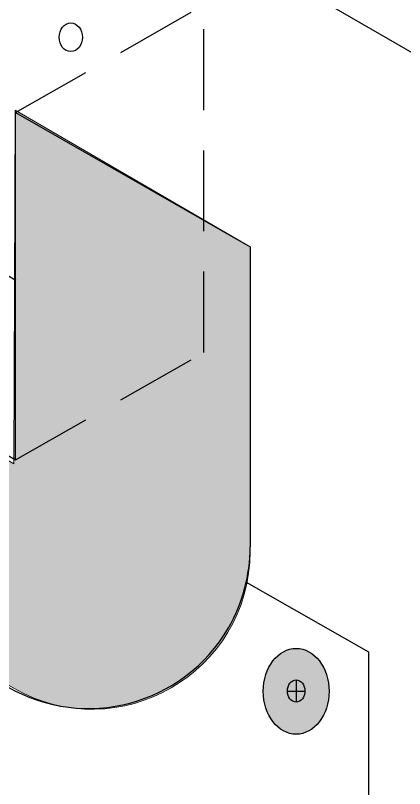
# Model space of a CAD drawing. Extents: x -1140 to 5605, y -816 to 2382.
# Drawn here: x -729.9 to -686.6, y -12.6 to 73.6 of the extents above; entities that cross this region are included whole.
import ezdxf

# ---------------------------------------------------------------- set-up
doc = ezdxf.new("R2010")
doc.units = 0
doc.header["$MEASUREMENT"] = 0
for name, pattern in [('AI-Linetype-45', [13.504076, 9.002717, -4.501359]), ('AI-Linetype-46', [13.504076, 9.002717, -4.501359]), ('AI-Linetype-47', [13.504076, 9.002717, -4.501359])]:
    doc.linetypes.add(name, pattern=pattern)
for name, color, linetype, lineweight in [('.ATI-HATCH', 7, 'Continuous', 0), ('G-ANNO-TTLB', 7, 'Continuous', 0), ('TYVEK', 7, 'Continuous', 0), ('wall scratch', 7, 'Continuous', 0)]:
    doc.layers.add(name, color=color, linetype=linetype, lineweight=lineweight)

# ---------------------------------------------------------------- blocks, each defined once
blk = doc.blocks.new('Block_30')
at = {"layer": 'wall scratch', "color": 18, "lineweight": 25, "true_color": 0x000000}
blk.add_ellipse((-723.721, 71.137), major_axis=(0, 1.594), ratio=0.812499, dxfattribs=at)
blk = doc.blocks.new('Block_109')
at = {"layer": 'TYVEK', "color": 33, "lineweight": 25, "true_color": 0xcc9966}
for points in [[(-799.602, 79.473)], [(-701.974, 24.525)]]:
    blk.add_lwpolyline(points, dxfattribs=at)
blk = doc.blocks.new('Block_112')
at = {"layer": 'TYVEK', "color": 1, "lineweight": 25, "true_color": 0xff0000}
for points in [[(-784.554, 51.487)], [(-701.974, 3.809)]]:
    blk.add_lwpolyline(points, dxfattribs=at)
blk = doc.blocks.new('Block_114')
at = {"layer": 'TYVEK', "color": 1, "lineweight": 25, "true_color": 0xff0000}
for points in [[(-780.627, 53.503)], [(-698.047, 5.826)]]:
    blk.add_lwpolyline(points, dxfattribs=at)
blk = doc.blocks.new('Block_116')
at = {"layer": 'TYVEK', "color": 4, "lineweight": 25, "true_color": 0x00ffff}
blk.add_lwpolyline([(-693.213, -2.435)], dxfattribs=at)
blk = doc.blocks.new('Block_117')
at = {"layer": 'TYVEK', "color": 33, "lineweight": 25, "true_color": 0xcc9966}
for points in [[(-799.595, 79.667)], [(-701.967, 24.719)]]:
    blk.add_lwpolyline(points, dxfattribs=at)
blk = doc.blocks.new('Block_120')
at = {"layer": 'TYVEK', "color": 1, "lineweight": 25, "true_color": 0xff0000}
for points in [[(-784.547, 51.681)], [(-701.967, 4.004)]]:
    blk.add_lwpolyline(points, dxfattribs=at)
blk = doc.blocks.new('Block_121')
at = {"layer": 'TYVEK', "color": 1, "lineweight": 25, "true_color": 0xff0000}
for points in [[(-780.62, 53.697)], [(-698.04, 6.02)]]:
    blk.add_lwpolyline(points, dxfattribs=at)

msp = doc.modelspace()

# ---------------------------------------------------------------- hatches: boundary and pattern name
at = {"layer": '.ATI-HATCH', "true_color": 0x808080, "transparency": 33554559}
h = msp.add_hatch(color=8, dxfattribs=at)
edge = h.paths.add_edge_path()
edge.add_spline(control_points=[(-834.913, 113.021), (-834.913, 113.021), (-835.023, 69.638), (-835.023, 69.638), (-835.039, 63.14), (-831.577, 57.13), (-825.948, 53.885), (-825.948, 53.885), (-730.14, -1.358), (-730.14, -1.358), (-718.406, -8.123), (-703.747, 0.346), (-703.747, 13.891), (-703.747, 13.891), (-703.747, 47.79), (-703.747, 47.79), (-703.747, 47.79), (-729.902, 63.001), (-729.902, 63.001), (-729.902, 63.001), (-730.075, 23.59), (-730.075, 23.59), (-730.075, 23.59), (-812.394, 72.084), (-812.394, 72.084), (-812.394, 72.084), (-812.394, 99.942), (-812.394, 99.942), (-812.394, 99.942), (-834.913, 113.021), (-834.913, 113.021)], knot_values=[0, 0, 0, 0, 1, 1, 1, 2, 2, 2, 3, 3, 3, 4, 4, 4, 5, 5, 5, 6, 6, 6, 7, 7, 7, 8, 8, 8, 9, 9, 9, 10, 10, 10, 10], degree=3, periodic=0)
at = {"layer": 'G-ANNO-TTLB', "true_color": 0xff00ff, "transparency": 33554687}
h = msp.add_hatch(color=6, dxfattribs=at)
edge = h.paths.add_edge_path()
edge.add_spline(control_points=[(1815.435, -731.698), (1815.435, -731.698), (-1114.083, -731.698), (-1114.083, -731.698), (-1114.083, -731.698), (-1114.083, 1725.302), (-1114.083, 1725.302), (-1114.083, 1725.302), (1815.435, 1725.302), (1815.435, 1725.302), (1815.435, 1725.302), (1815.435, -731.698), (1815.435, -731.698)], knot_values=[0, 0, 0, 0, 1, 1, 1, 2, 2, 2, 3, 3, 3, 4, 4, 4, 4], degree=3, periodic=0)
edge = h.paths.add_edge_path()
edge.add_spline(control_points=[(-1105.083, 1716.302), (-1105.083, 1716.302), (-1105.083, -722.698), (-1105.083, -722.698), (-1105.083, -722.698), (1806.435, -722.698), (1806.435, -722.698), (1806.435, -722.698), (1806.435, 1716.302), (1806.435, 1716.302), (1806.435, 1716.302), (-1105.083, 1716.302), (-1105.083, 1716.302)], knot_values=[0, 0, 0, 0, 1, 1, 1, 2, 2, 2, 3, 3, 3, 4, 4, 4, 4], degree=3, periodic=0)
edge.add_line((-1105.083, 1716.302), (-1105.083, 1716.302))
at = {"layer": 'TYVEK', "true_color": 0x003b71, "transparency": 33554687}
h = msp.add_hatch(color=156, dxfattribs=at)
h.dxf.hatch_style = 2
edge = h.paths.add_edge_path()
edge.add_ellipse((-698.621, -1.737), major_axis=(0, 4.781), ratio=0.766948, start_angle=0, end_angle=360)

# ---------------------------------------------------------------- linework, layer by layer
at = {"layer": '.ATI-HATCH'}
msp.add_open_spline([(-834.913, 113.021), (-834.913, 113.021), (-835.023, 69.638), (-835.023, 69.638), (-835.039, 63.14), (-831.577, 57.13), (-825.948, 53.885), (-825.948, 53.885), (-730.14, -1.358), (-730.14, -1.358), (-718.406, -8.123), (-703.747, 0.346), (-703.747, 13.891), (-703.747, 13.891), (-703.747, 47.79), (-703.747, 47.79), (-703.747, 47.79), (-729.902, 63.001), (-729.902, 63.001), (-729.902, 63.001), (-730.075, 23.59), (-730.075, 23.59), (-730.075, 23.59), (-812.394, 72.084), (-812.394, 72.084), (-812.394, 72.084), (-812.394, 99.942), (-812.394, 99.942), (-812.394, 99.942), (-834.913, 113.021), (-834.913, 113.021)], degree=3, knots=[0, 0, 0, 0, 1, 1, 1, 2, 2, 2, 3, 3, 3, 4, 4, 4, 5, 5, 5, 6, 6, 6, 7, 7, 7, 8, 8, 8, 9, 9, 9, 10, 10, 10, 10], dxfattribs=at)
at = {"layer": 'G-ANNO-TTLB'}
for points in [[(1815.435, -731.698), (1815.435, -731.698), (-1114.083, -731.698), (-1114.083, -731.698), (-1114.083, -731.698), (-1114.083, 1725.302), (-1114.083, 1725.302), (-1114.083, 1725.302), (1815.435, 1725.302), (1815.435, 1725.302), (1815.435, 1725.302), (1815.435, -731.698), (1815.435, -731.698)], [(-1105.083, 1716.302), (-1105.083, 1716.302), (-1105.083, -722.698), (-1105.083, -722.698), (-1105.083, -722.698), (1806.435, -722.698), (1806.435, -722.698), (1806.435, -722.698), (1806.435, 1716.302), (1806.435, 1716.302), (1806.435, 1716.302), (-1105.083, 1716.302), (-1105.083, 1716.302)]]:
    msp.add_open_spline(points, degree=3, knots=[0, 0, 0, 0, 1, 1, 1, 2, 2, 2, 3, 3, 3, 4, 4, 4, 4], dxfattribs=at)
at = {"layer": 'TYVEK', "color": 4, "lineweight": 25, "true_color": 0x00ffff}
for p, q in [((-795.875, 81.837), (-729.845, 44.082)), ((-812.394, 72.084), (-729.869, 24.045)), ((-729.869, 24.045), (-729.869, 62.747)), ((-729.869, 62.747), (-703.747, 47.79)), ((-703.747, 47.79), (-703.747, 14.355)), ((-704.187, 10.438), (-690.566, 2.67)), ((-690.566, 2.67), (-690.566, -55.616))]:
    msp.add_line(p, q, dxfattribs=at)
at = {"layer": 'TYVEK', "color": 4, "linetype": 'AI-Linetype-47', "lineweight": 25, "true_color": 0x00ffff}
msp.add_line((-729.869, 62.747), (-708.921, 74.719), dxfattribs=at)
at = {"layer": 'TYVEK', "color": 4, "linetype": 'AI-Linetype-46', "lineweight": 25, "true_color": 0x00ffff}
msp.add_line((-708.921, 36.018), (-708.921, 74.719), dxfattribs=at)
at = {"layer": 'TYVEK', "color": 4, "linetype": 'AI-Linetype-45', "lineweight": 25, "true_color": 0x00ffff}
msp.add_line((-729.869, 24.045), (-708.921, 36.018), dxfattribs=at)
at = {"layer": 'TYVEK', "color": 18, "lineweight": 25, "true_color": 0x080808}
for p, q in [((-698.621, -0.473), (-698.621, -2.941)), ((-699.595, -1.707), (-697.648, -1.707))]:
    msp.add_line(p, q, dxfattribs=at)
at = {"layer": 'TYVEK', "color": 18, "lineweight": 25, "true_color": 0x000000}
msp.add_ellipse((-698.621, -1.737), major_axis=(0, 4.781), ratio=0.766948, dxfattribs=at)
at = {"layer": 'TYVEK', "color": 18, "lineweight": 25, "true_color": 0x080808}
msp.add_ellipse((-698.621, -1.707), major_axis=(0, 1.234), ratio=0.788846, dxfattribs=at)
at = {"layer": 'TYVEK', "color": 4, "lineweight": 25, "true_color": 0x00ffff}
msp.add_open_spline([(-730.768, -1.23), (-722.161, -6.21), (-711.146, -3.268), (-706.167, 5.339), (-704.582, 8.08), (-703.747, 11.189), (-703.747, 14.355)], degree=3, knots=[0, 0, 0, 0, 1, 1, 1, 2, 2, 2, 2], dxfattribs=at)
at = {"layer": 'wall scratch', "color": 2, "lineweight": 25, "true_color": 0xffff00}
msp.add_line((-729.909, 94.997), (-639.615, 42.723), dxfattribs=at)

# ---------------------------------------------------------------- block references
at = {"layer": 'TYVEK'}
for name in ['Block_116', 'Block_109', 'Block_117', 'Block_114', 'Block_121', 'Block_120', 'Block_112']:
    msp.add_blockref(name, (0, 0), dxfattribs=at)
at = {"layer": 'wall scratch'}
msp.add_blockref('Block_30', (0, 0), dxfattribs=at)

doc.saveas('drawing.dxf')
